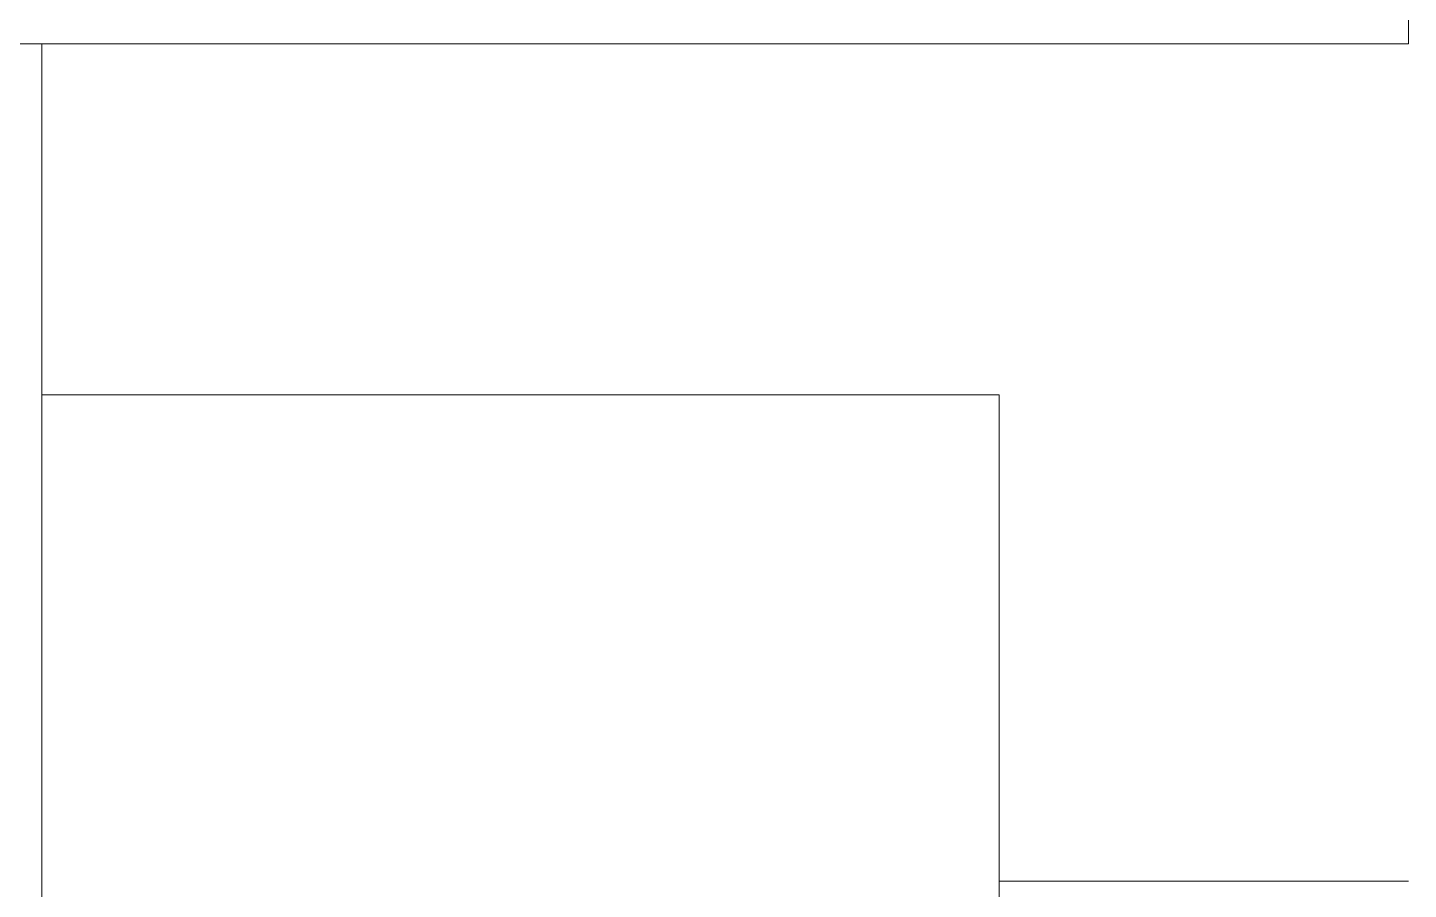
# Model space of a CAD drawing. Header units: millimetres. Extents: x -5300 to 98858, y -5196 to 93886.
# Drawn here: x 21998 to 44700, y 16565 to 30737 of the extents above; entities that cross this region are included whole.
import ezdxf

# ---------------------------------------------------------------- set-up
doc = ezdxf.new("R2010")
doc.units = ezdxf.units.MM
doc.layers.add('Генплан', color=7, linetype='Continuous', lineweight=9)

# ---------------------------------------------------------------- blocks, each defined once
blk = doc.blocks.new('Местность - Местность-379060-Подвал')
at = {"layer": 'Генплан', "color": 253, "true_color": 0xaaaaaa}
for p, q in [((44700, 30470), (44700, 36700)), ((44700, 30470), (44700, 36700)), ((44700, 36700), (44700, 30470)), ((15800, 30470), (22230, 30470)), ((15800, 30470), (22230, 30470)), ((22230, 30470), (15800, 30470)), ((15800, 30470), (22230, 30470)), ((22230, 30470), (15800, 30470)), ((22230, 30470), (15800, 30470)), ((22230, 30470), (22230, 30470)), ((22230, 30470), (44700, 30470)), ((22230, 30470), (44700, 30470)), ((22230, 30470), (22230, 30470)), ((44700, 30470), (22230, 30470)), ((22230, 24700), (22230, 30470)), ((22230, 30470), (37970, 30470)), ((37970, 30470), (22230, 30470)), ((22230, 30470), (22230, 30470)), ((37970, 30470), (22230, 30470)), ((22230, 30470), (22230, 30470)), ((22230, 30470), (22230, 24700)), ((22230, 30470), (22230, 24700)), ((22230, 30470), (22230, 16430)), ((22230, 30470), (22230, 30470)), ((22230, 16430), (22230, 30470)), ((22230, 30470), (22230, 30470)), ((22230, 16430), (22230, 30470)), ((44700, 30470), (37970, 30470)), ((37970, 30470), (37970, 30470)), ((44700, 30470), (37970, 30470)), ((37970, 30470), (44700, 30470)), ((37970, 30470), (37970, 30470)), ((44700, 30470), (44700, 30470)), ((44700, 30470), (44700, 30470)), ((37970, 24700), (22230, 24700)), ((22230, 24700), (22230, 24700)), ((22230, 24700), (37970, 24700)), ((22230, 24700), (37970, 24700)), ((22230, 24700), (22230, 24700)), ((22230, 24700), (22230, 24700)), ((22230, 24700), (22230, -300)), ((22230, 24700), (22230, -300)), ((37970, 24700), (22230, 24700)), ((22230, 24700), (22230, 24700)), ((37970, 24700), (22230, 24700)), ((22230, -300), (22230, 24700)), ((22230, 24700), (37970, 24700)), ((37970, 16700), (37970, 24700)), ((37970, 24700), (37970, 24700)), ((37970, 24700), (37970, 24700)), ((37970, 24700), (37970, 16700)), ((37970, 24700), (37970, 16700)), ((37970, 24700), (37970, 24700)), ((37970, 16700), (37970, 24700)), ((37970, 24700), (37970, 24700)), ((37970, 16700), (37970, 24700)), ((37970, 24700), (37970, 16700)), ((44700, 16700), (37970, 16700)), ((37970, 16700), (37970, 16700)), ((37970, 16700), (37970, 16700)), ((37970, 16700), (44700, 16700)), ((37970, 16700), (44700, 16700)), ((37970, -300), (37970, 16700)), ((37970, 16700), (37970, 16700)), ((37970, -300), (37970, 16700)), ((37970, 16700), (37970, 16700)), ((37970, 16700), (37970, -300))]:
    blk.add_line(p, q, dxfattribs=at)
blk = doc.blocks.new('Местность - Местность-379064-Подвал')
blk.add_blockref('Местность - Местность-379060-Подвал', (0, 0))

msp = doc.modelspace()

# ---------------------------------------------------------------- block references
at = {"layer": 'Генплан', "color": 253, "true_color": 0xaaaaaa}
msp.add_blockref('Местность - Местность-379064-Подвал', (0, 0), dxfattribs=at)

doc.saveas('drawing.dxf')
